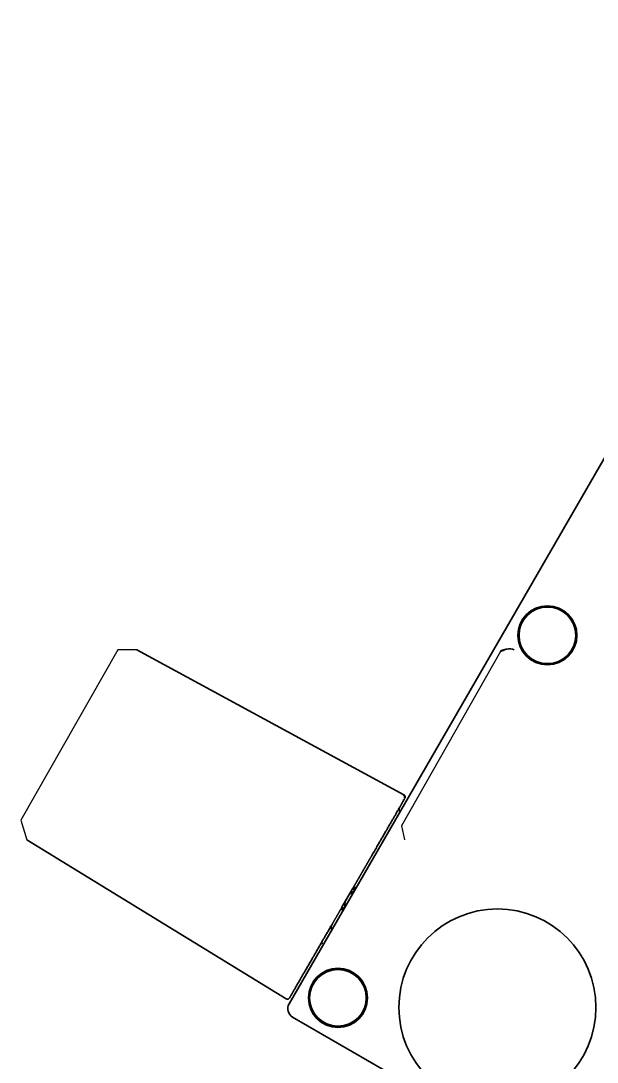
# Model space of a CAD drawing. Header units: inches. Extents: x 786 to 5593, y 691 to 5453.
# Drawn here: x 2918.2 to 3035.2, y 810.6 to 1022.1 of the extents above; entities that cross this region are included whole.
import ezdxf

# ---------------------------------------------------------------- set-up
doc = ezdxf.new("R2010")
doc.units = ezdxf.units.IN
doc.linetypes.add('ACISOTGL', pattern=[3, 2, -1])
doc.layers.add('1', color=7, linetype='Continuous', true_color=0xffffff)

msp = doc.modelspace()

# ---------------------------------------------------------------- linework, layer by layer
at = {"color": 7}
for p, q in [((2937.9, 894.33), (2918.22, 859.72)), ((2941.75, 894.33), (2937.9, 894.33)), ((3015.59, 893.99), (2995.44, 858.57)), ((2918.22, 859.72), (2919.46, 855.72)), ((2995.44, 858.57), (2996.07, 855.72))]:
    msp.add_line(p, q, dxfattribs=at)
at = {"linetype": 'ACISOTGL', "ltscale": 5}
msp.add_arc((3420.09, 1523.46), 832.8, 240, 359.8624, dxfattribs=at)
at = {"layer": '1', "color": 7, "linetype": 'Continuous', "lineweight": 35}
for p, q in [((2972.65, 822.46), (3062.23, 977.63)), ((2941.75, 894.33), (2995.97, 864.89)), ((2995.15, 861.43), (2994.96, 862.12)), ((2972.07, 823.48), (2919.46, 855.72)), ((2983.37, 842.04), (2985.52, 845.77)), ((2981.16, 837.58), (2981.01, 838.13)), ((2979.15, 834.7), (2979.53, 834.8)), ((2974.56, 825.9), (2974.65, 825.93)), ((3030.54, 786.73), (2973.38, 819.73))]:
    msp.add_line(p, q, dxfattribs=at)
for centre, radius in [((3025.08, 897.27), 6), ((3025.08, 897.27), 5.75), ((3014.94, 821.71), 20), ((2982.58, 823.66), 6), ((2982.58, 823.66), 5.75)]:
    msp.add_circle(centre, radius, dxfattribs=at)
for centre, radius, start, end in [((3017.41, 892.57), 2, 61.5, 105.75), ((2987.06, 842.43), 3.1, 113.7558, 135.4121), ((2987.06, 842.43), 3.5, 105.5883, 114.5827), ((2987.06, 842.43), 3.5, 185.8627, 194.4183), ((2987.06, 842.43), 3.1, 164.5946, 186.2508), ((2974.38, 821.46), 2, 150, 240)]:
    msp.add_arc(centre, radius, start, end, dxfattribs=at)
for points, knots in [([(3015.54, 894.12), (3015.62, 894.15), (3015.75, 894.18), (3015.9, 894.23), (3016.02, 894.26), (3016.13, 894.29), (3016.27, 894.33), (3016.43, 894.38), (3016.6, 894.42), (3016.74, 894.46), (3016.84, 894.49), (3016.86, 894.5), (3016.86, 894.5)], [0, 0, 0, 0, 0.125, 0.1875, 0.25, 0.3125, 0.375, 0.5, 0.625, 0.75, 0.875, 1, 1, 1, 1]), ([(3016.72, 894.46), (3016.69, 894.45), (3016.61, 894.42), (3016.39, 894.34), (3016.06, 894.21), (3015.77, 894.08), (3015.59, 893.99)], [0, 0, 0, 0, 0.204905, 0.430709, 0.685946, 1, 1, 1, 1]), ([(2996.17, 864.2), (2996.2, 864.25), (2996.24, 864.37), (2996.23, 864.59), (2996.13, 864.78), (2996.03, 864.86), (2995.97, 864.89)], [0, 0, 0, 0, 0.236119, 0.494912, 0.753705, 1, 1, 1, 1]), ([(2985.52, 845.77), (2985.54, 845.79), (2985.56, 845.83), (2985.6, 845.89), (2985.63, 845.95), (2985.67, 846.01), (2985.7, 846.08), (2985.74, 846.14), (2985.78, 846.2), (2985.81, 846.26), (2985.85, 846.32), (2985.88, 846.39), (2985.92, 846.45), (2985.95, 846.51), (2985.99, 846.57), (2986.02, 846.63), (2986.06, 846.69), (2986.09, 846.75), (2986.13, 846.82), (2986.17, 846.88), (2986.2, 846.94), (2986.24, 847), (2986.27, 847.06), (2986.31, 847.12), (2986.34, 847.18), (2986.38, 847.24), (2986.41, 847.3), (2986.45, 847.37), (2986.48, 847.43), (2986.52, 847.49), (2986.55, 847.55), (2986.59, 847.61), (2986.62, 847.67), (2986.66, 847.73), (2986.69, 847.79), (2986.73, 847.85), (2986.76, 847.91), (2986.8, 847.97), (2986.83, 848.03), (2986.87, 848.09), (2986.9, 848.15), (2986.94, 848.21), (2986.97, 848.27), (2987.01, 848.33), (2987.04, 848.39), (2987.07, 848.45), (2987.11, 848.51), (2987.14, 848.57), (2987.18, 848.63), (2987.21, 848.69), (2987.25, 848.75), (2987.28, 848.81), (2987.32, 848.87), (2987.35, 848.93), (2987.38, 848.99), (2987.42, 849.05), (2987.45, 849.1), (2987.49, 849.16), (2987.52, 849.22), (2987.55, 849.28), (2987.59, 849.34), (2987.62, 849.4), (2987.66, 849.46), (2987.69, 849.52), (2987.72, 849.57), (2987.76, 849.63), (2987.79, 849.69), (2987.82, 849.75), (2987.86, 849.81), (2987.89, 849.87), (2987.92, 849.92), (2987.96, 849.98), (2987.99, 850.04), (2988.02, 850.1), (2988.06, 850.15), (2988.09, 850.21), (2988.12, 850.27), (2988.16, 850.33), (2988.19, 850.38), (2988.22, 850.44), (2988.26, 850.5), (2988.29, 850.56), (2988.32, 850.61), (2988.36, 850.67), (2988.39, 850.73), (2988.42, 850.78), (2988.45, 850.84), (2988.49, 850.9), (2988.52, 850.95), (2988.55, 851.01), (2988.58, 851.07), (2988.62, 851.12), (2988.65, 851.18), (2988.68, 851.23), (2988.71, 851.29), (2988.75, 851.35), (2988.78, 851.4), (2988.81, 851.46), (2988.84, 851.51), (2988.87, 851.57), (2988.91, 851.62), (2988.94, 851.68), (2988.97, 851.73), (2989, 851.79), (2989.03, 851.84), (2989.06, 851.9), (2989.1, 851.95), (2989.13, 852.01), (2989.16, 852.06), (2989.19, 852.12), (2989.22, 852.17), (2989.25, 852.22), (2989.28, 852.28), (2989.32, 852.33), (2989.35, 852.39), (2989.38, 852.44), (2989.41, 852.49), (2989.44, 852.55), (2989.47, 852.6), (2989.5, 852.65), (2989.72, 853.03), (2990.09, 853.68), (2990.6, 854.55), (2991.02, 855.28), (2991.35, 855.86), (2991.61, 856.31), (2991.83, 856.68), (2992.04, 857.05), (2992.21, 857.35), (2992.35, 857.6), (2992.48, 857.82), (2992.64, 858.09), (2992.83, 858.42), (2993.09, 858.87), (2993.41, 859.42), (2993.76, 860.02), (2994.08, 860.58), (2994.36, 861.06), (2994.59, 861.46), (2994.78, 861.79), (2994.94, 862.07), (2995.07, 862.3), (2995.19, 862.5), (2995.28, 862.66), (2995.37, 862.81), (2995.46, 862.98), (2995.58, 863.18), (2995.71, 863.4), (2995.84, 863.64), (2995.95, 863.82), (2996.01, 863.93), (2996.04, 863.98), (2996.05, 864)], [0, 0, 0, 0, 0.002347, 0.004693, 0.007038, 0.009381, 0.011723, 0.014063, 0.016402, 0.01874, 0.021076, 0.023412, 0.025745, 0.028078, 0.030409, 0.032738, 0.035066, 0.037393, 0.039719, 0.042043, 0.044366, 0.046688, 0.049008, 0.051327, 0.053644, 0.05596, 0.058275, 0.060589, 0.062901, 0.065212, 0.067521, 0.069829, 0.072136, 0.074441, 0.076745, 0.079048, 0.08135, 0.08365, 0.085948, 0.088246, 0.090542, 0.092836, 0.09513, 0.097422, 0.099713, 0.102002, 0.10429, 0.106577, 0.108862, 0.111146, 0.113428, 0.11571, 0.11799, 0.120268, 0.122546, 0.124821, 0.127096, 0.129369, 0.131641, 0.133912, 0.136181, 0.138449, 0.140715, 0.14298, 0.145244, 0.147507, 0.149768, 0.152027, 0.154286, 0.156543, 0.158798, 0.161052, 0.163305, 0.165556, 0.167806, 0.170055, 0.172302, 0.174547, 0.176791, 0.179034, 0.181275, 0.183515, 0.185753, 0.18799, 0.190226, 0.192459, 0.194692, 0.196923, 0.199152, 0.20138, 0.203606, 0.205831, 0.208054, 0.210276, 0.212496, 0.214714, 0.216932, 0.219147, 0.221361, 0.223573, 0.225784, 0.227993, 0.230201, 0.232407, 0.234611, 0.236814, 0.239015, 0.241215, 0.243413, 0.245609, 0.247804, 0.249997, 0.252188, 0.254378, 0.256566, 0.258752, 0.260937, 0.26312, 0.265302, 0.267481, 0.269659, 0.311569, 0.348589, 0.380775, 0.408204, 0.425656, 0.44314, 0.460639, 0.478136, 0.486406, 0.497547, 0.511552, 0.528413, 0.548118, 0.583862, 0.619099, 0.6539, 0.688239, 0.71524, 0.739877, 0.762145, 0.782048, 0.799599, 0.81481, 0.827686, 0.843851, 0.86575, 0.893412, 0.926891, 0.966204, 0.984323, 1, 1, 1, 1]), ([(2996.17, 864.48), (2996.16, 864.51), (2996.14, 864.58), (2996.08, 864.67), (2996.01, 864.74), (2995.96, 864.78), (2995.93, 864.79)], [0, 0, 0, 0, 0.262567, 0.520289, 0.767104, 1, 1, 1, 1]), ([(2986.28, 846.08), (2986.16, 846.05), (2986.04, 846.02), (2985.8, 845.94), (2985.68, 845.89), (2985.56, 845.83)], [0, 0, 0, 0, 0.5, 0.5, 1, 1, 1, 1]), ([(2972.76, 823.66), (2972.76, 823.66), (2972.76, 823.66), (2972.76, 823.66), (2972.76, 823.66), (2972.76, 823.66), (2972.76, 823.66), (2972.76, 823.66), (2972.76, 823.66), (2972.76, 823.66), (2972.76, 823.67), (2972.77, 823.67), (2972.77, 823.67), (2972.77, 823.67), (2972.77, 823.68), (2972.77, 823.68), (2972.77, 823.68), (2972.78, 823.68), (2972.78, 823.69), (2972.78, 823.69), (2972.78, 823.69), (2972.78, 823.7), (2972.79, 823.7), (2972.79, 823.71), (2972.79, 823.71), (2972.79, 823.72), (2972.8, 823.72), (2972.8, 823.73), (2972.8, 823.73), (2972.8, 823.74), (2972.81, 823.74), (2972.81, 823.75), (2972.81, 823.75), (2972.82, 823.76), (2972.82, 823.76), (2972.82, 823.77), (2972.83, 823.78), (2972.83, 823.78), (2972.84, 823.79), (2972.84, 823.79), (2972.84, 823.8), (2972.85, 823.81), (2972.85, 823.82), (2972.86, 823.82), (2972.86, 823.83), (2972.86, 823.84), (2972.87, 823.84), (2972.87, 823.85), (2972.88, 823.86), (2972.88, 823.87), (2972.89, 823.87), (2972.89, 823.88), (2972.89, 823.89), (2972.9, 823.9), (2972.9, 823.91), (2972.91, 823.91), (2972.91, 823.92), (2972.92, 823.93), (2972.92, 823.94), (2972.93, 823.95), (2972.93, 823.96), (2972.94, 823.97), (2972.94, 823.98), (2972.95, 823.98), (2972.95, 823.99), (2972.96, 824), (2972.96, 824.01), (2972.97, 824.02), (2972.98, 824.03), (2972.98, 824.04), (2972.99, 824.05), (2972.99, 824.06), (2973, 824.07), (2973, 824.08), (2973.01, 824.09), (2973.01, 824.1), (2973.02, 824.11), (2973.02, 824.12), (2973.03, 824.13), (2973.04, 824.14), (2973.04, 824.15), (2973.05, 824.16), (2973.05, 824.17), (2973.06, 824.18), (2973.06, 824.19), (2973.07, 824.2), (2973.08, 824.21), (2973.08, 824.22), (2973.09, 824.23), (2973.09, 824.24), (2973.1, 824.25), (2973.11, 824.26), (2973.11, 824.27), (2973.12, 824.28), (2973.12, 824.29), (2973.13, 824.3), (2973.14, 824.31), (2973.14, 824.32), (2973.15, 824.33), (2973.15, 824.34), (2973.16, 824.35), (2973.17, 824.36), (2973.17, 824.37), (2973.18, 824.38), (2973.18, 824.39), (2973.19, 824.4), (2973.2, 824.41), (2973.2, 824.42), (2973.21, 824.43), (2973.21, 824.44), (2973.22, 824.45), (2973.23, 824.46), (2973.23, 824.47), (2973.24, 824.48), (2973.24, 824.49), (2973.25, 824.5), (2973.25, 824.51), (2973.26, 824.52), (2973.27, 824.53), (2973.27, 824.54), (2973.28, 824.55), (2973.28, 824.56), (2973.29, 824.57), (2973.3, 824.58), (2973.3, 824.59), (2973.31, 824.6), (2973.31, 824.61), (2973.32, 824.62), (2973.32, 824.63), (2973.33, 824.64), (2973.34, 824.65), (2973.34, 824.66), (2973.35, 824.67), (2973.35, 824.68), (2973.36, 824.69), (2973.36, 824.7), (2973.37, 824.71), (2973.37, 824.72), (2973.38, 824.73), (2973.39, 824.74), (2973.39, 824.75), (2973.4, 824.76), (2973.4, 824.77), (2973.41, 824.78), (2973.41, 824.79), (2973.42, 824.8), (2973.42, 824.8), (2973.43, 824.81), (2973.43, 824.82), (2973.44, 824.83), (2973.44, 824.84), (2973.45, 824.85), (2973.45, 824.86), (2973.46, 824.87), (2973.46, 824.87), (2973.47, 824.88), (2973.47, 824.89), (2973.48, 824.9), (2973.48, 824.91), (2973.49, 824.92), (2973.49, 824.92), (2973.5, 824.93), (2973.5, 824.94), (2973.51, 824.95), (2973.51, 824.96), (2973.51, 824.96), (2973.52, 824.97), (2973.52, 824.98), (2973.53, 824.99), (2973.53, 824.99), (2973.54, 825), (2973.54, 825.01), (2973.54, 825.02), (2973.55, 825.02), (2973.55, 825.03), (2973.56, 825.04), (2973.56, 825.04), (2973.56, 825.05), (2973.62, 825.14), (2973.72, 825.32), (2973.88, 825.6), (2974.03, 825.86), (2974.18, 826.12), (2974.32, 826.36), (2974.45, 826.58), (2974.57, 826.8), (2974.71, 827.03), (2974.85, 827.27), (2974.99, 827.52), (2975.13, 827.76), (2975.27, 828), (2975.4, 828.23), (2975.54, 828.46), (2975.66, 828.69), (2975.79, 828.9), (2975.94, 829.17), (2976.13, 829.5), (2976.35, 829.88), (2976.58, 830.28), (2976.82, 830.69), (2977.06, 831.1), (2977.3, 831.53), (2977.53, 831.92), (2977.74, 832.28), (2977.93, 832.61), (2978.12, 832.94), (2978.32, 833.29), (2978.52, 833.64), (2978.74, 834.01), (2978.95, 834.38), (2979.17, 834.77), (2979.41, 835.19), (2979.69, 835.67), (2980.03, 836.25), (2980.42, 836.93), (2980.87, 837.71), (2981.21, 838.3), (2981.42, 838.65), (2981.46, 838.73), (2981.51, 838.82), (2981.56, 838.91), (2981.62, 839), (2981.67, 839.08), (2981.72, 839.17), (2981.77, 839.26), (2981.82, 839.36), (2981.88, 839.45), (2981.93, 839.54), (2981.98, 839.64), (2982.04, 839.73), (2982.09, 839.83), (2982.15, 839.92), (2982.21, 840.02), (2982.26, 840.12), (2982.32, 840.22), (2982.38, 840.32), (2982.44, 840.42), (2982.5, 840.52), (2982.56, 840.62), (2982.62, 840.73), (2982.68, 840.83), (2982.74, 840.94), (2982.8, 841.04), (2982.86, 841.15), (2982.92, 841.26), (2982.99, 841.37), (2983.05, 841.48), (2983.11, 841.59), (2983.18, 841.7), (2983.24, 841.81), (2983.31, 841.93), (2983.35, 842), (2983.37, 842.04)], [0, 0, 0, 0, 0.001622, 0.003844, 0.006058, 0.008261, 0.010456, 0.012641, 0.014817, 0.016984, 0.019141, 0.02129, 0.023428, 0.025558, 0.027678, 0.029789, 0.031891, 0.033984, 0.036067, 0.038141, 0.040206, 0.042261, 0.044308, 0.046345, 0.048372, 0.050391, 0.0524, 0.054401, 0.056392, 0.058373, 0.060346, 0.062309, 0.064263, 0.066208, 0.068144, 0.07007, 0.071988, 0.073896, 0.075795, 0.077684, 0.079565, 0.081436, 0.083298, 0.085151, 0.086995, 0.08883, 0.090655, 0.092472, 0.094279, 0.096077, 0.097866, 0.099645, 0.101416, 0.103177, 0.104929, 0.106672, 0.108406, 0.11013, 0.111846, 0.113552, 0.115249, 0.116937, 0.118616, 0.120286, 0.121946, 0.123597, 0.12524, 0.126873, 0.128497, 0.130111, 0.131717, 0.133313, 0.1349, 0.136478, 0.138047, 0.139607, 0.141157, 0.142699, 0.144231, 0.145754, 0.147267, 0.148772, 0.150267, 0.151753, 0.15323, 0.154698, 0.156156, 0.157606, 0.159046, 0.160476, 0.161898, 0.16331, 0.164714, 0.166107, 0.167492, 0.168868, 0.170234, 0.171591, 0.172939, 0.174277, 0.175607, 0.176927, 0.178238, 0.179539, 0.180832, 0.182115, 0.183389, 0.184653, 0.185909, 0.187155, 0.188392, 0.189619, 0.190838, 0.192047, 0.193247, 0.194438, 0.195619, 0.196791, 0.197954, 0.199108, 0.200252, 0.201388, 0.202514, 0.20363, 0.204738, 0.205836, 0.206925, 0.208005, 0.209075, 0.210136, 0.211188, 0.212231, 0.213264, 0.214288, 0.215303, 0.216309, 0.217305, 0.218293, 0.219271, 0.220239, 0.221199, 0.222149, 0.22309, 0.224021, 0.224944, 0.225857, 0.226761, 0.227656, 0.228541, 0.229417, 0.230284, 0.231142, 0.23199, 0.232829, 0.233659, 0.23448, 0.235292, 0.236094, 0.236887, 0.23767, 0.238445, 0.23921, 0.239966, 0.240713, 0.24145, 0.242179, 0.242898, 0.243608, 0.244308, 0.244999, 0.245682, 0.246354, 0.247018, 0.247672, 0.248318, 0.248953, 0.24958, 0.250198, 0.250806, 0.274781, 0.29681, 0.316894, 0.335046, 0.351294, 0.365654, 0.37813, 0.393231, 0.40783, 0.421914, 0.435474, 0.448501, 0.460989, 0.472932, 0.484328, 0.495175, 0.505471, 0.523644, 0.541747, 0.559807, 0.577845, 0.595872, 0.613893, 0.631917, 0.644922, 0.65816, 0.671621, 0.685295, 0.699171, 0.71325, 0.727538, 0.742037, 0.756755, 0.774661, 0.795881, 0.820426, 0.848316, 0.87958, 0.882537, 0.885522, 0.888536, 0.891579, 0.89465, 0.897749, 0.900877, 0.904033, 0.907218, 0.910431, 0.913673, 0.916943, 0.920242, 0.923569, 0.926925, 0.930309, 0.933722, 0.937162, 0.940632, 0.94413, 0.947656, 0.95121, 0.954793, 0.958405, 0.962045, 0.965713, 0.969409, 0.973134, 0.976887, 0.980668, 0.984478, 0.988316, 0.992183, 0.996077, 1, 1, 1, 1]), ([(2983.37, 842.03), (2983.38, 841.89), (2983.4, 841.77), (2983.45, 841.52), (2983.48, 841.4), (2983.51, 841.28)], [0, 0, 0, 0, 0.5, 0.5, 1, 1, 1, 1]), ([(2972.07, 823.48), (2972.11, 823.45), (2972.23, 823.4), (2972.45, 823.41), (2972.64, 823.5), (2972.73, 823.61), (2972.76, 823.66)], [0, 0, 0, 0, 0.240631, 0.493754, 0.746877, 1, 1, 1, 1])]:
    msp.add_open_spline(points, degree=3, knots=knots, dxfattribs=at)
for points in [[(2995.77, 863.77), (2996.11, 864.08), (2996.11, 864.09)], [(2996.23, 864.37), (2996.26, 864.58), (2995.93, 864.39)], [(2981.31, 837.93), (2981.2, 837.87), (2981.1, 837.81)], [(2979.13, 834.6), (2979.28, 834.69), (2979.43, 834.78)]]:
    msp.add_open_spline(points, degree=2, dxfattribs=at)

doc.saveas('drawing.dxf')
